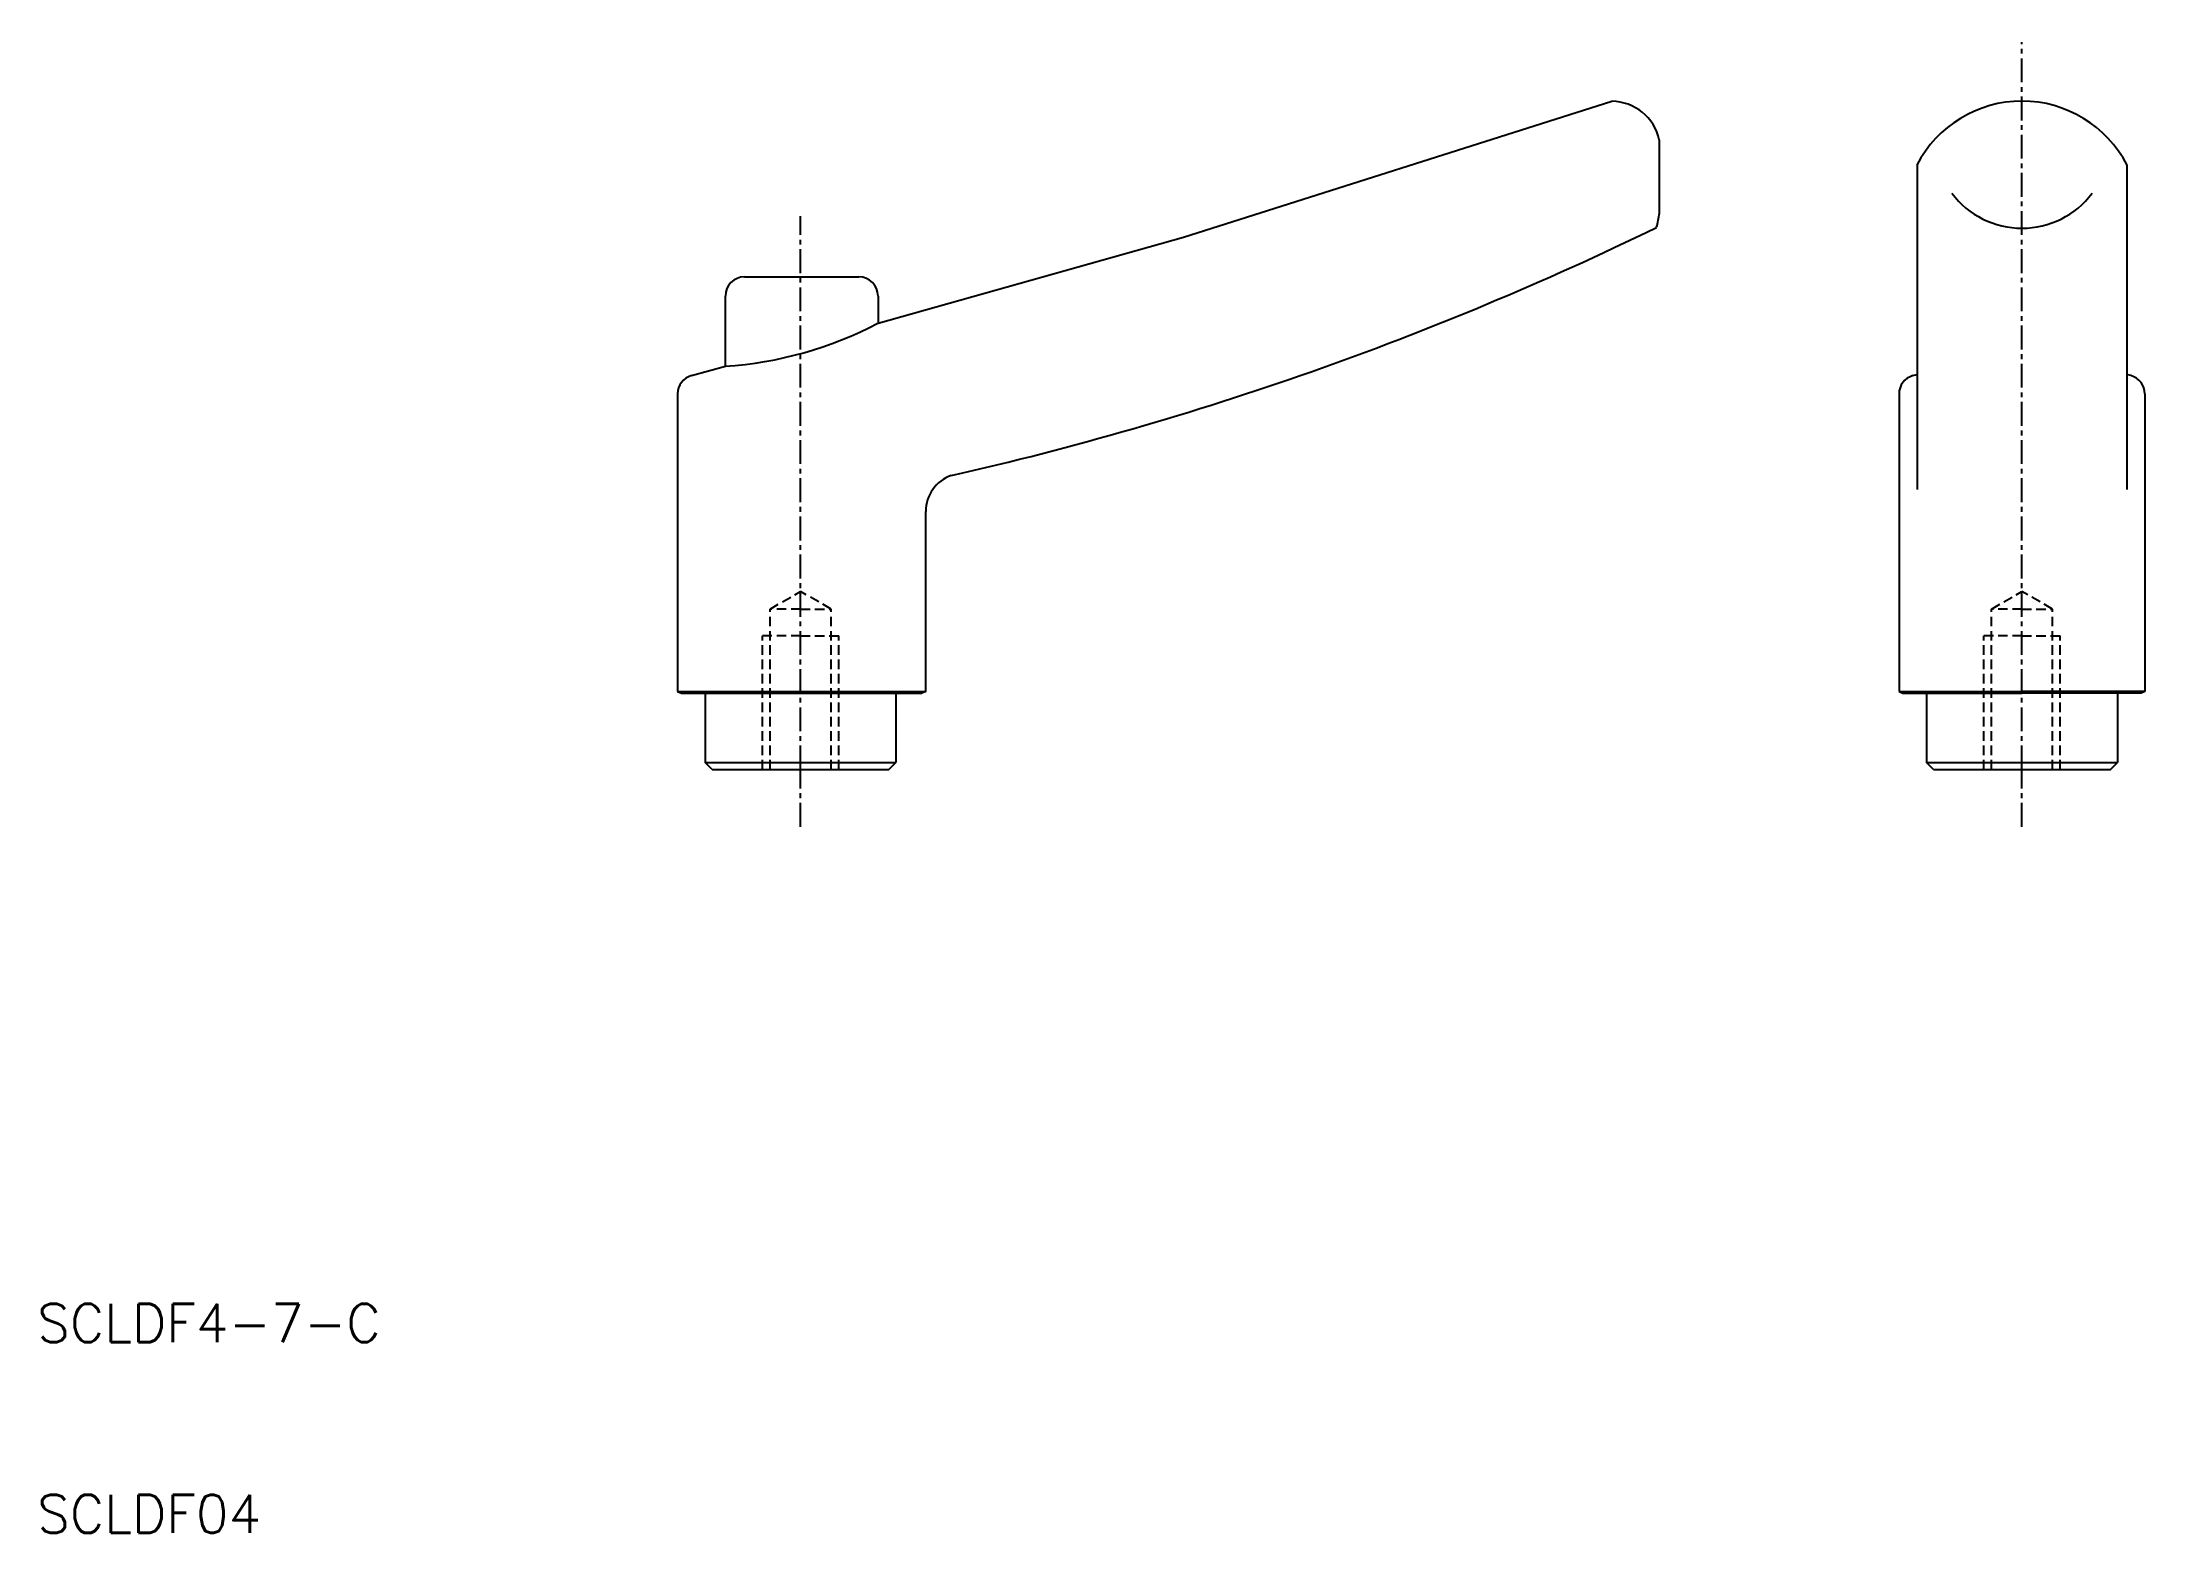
# Model space of a CAD drawing. Extents: x 10 to 120, y 10 to 88.
import ezdxf

# ---------------------------------------------------------------- set-up
doc = ezdxf.new("R2010")
doc.units = 0
doc.linetypes.add('CENTER', pattern=[2, 1.25, -0.25, 0.25, -0.25])
doc.linetypes.add('DASHED', pattern=[0.75, 0.5, -0.25])
doc.layers.get('0').update_dxf_attribs({"linetype": 'CONTINUOUS'})
doc.layers.add('CENTER', color=1, linetype='CENTER')
doc.styles.get("Standard").update_dxf_attribs({"font": 'txt.shx', "bigfont": 'extfont.shx'})

msp = doc.modelspace()

# ---------------------------------------------------------------- linework, layer by layer
at = {"color": 7, "linetype": 'CONTINUOUS'}
for p, q in [((70.06, 77.89), (92.51, 85)), ((95, 79.14), (95, 82.99)), ((108.5, 81.65), (108.5, 70.69)), ((119.5, 81.65), (119.5, 70.69)), ((54.06, 73.38), (70.06, 77.89)), ((47.06, 75.8), (53.06, 75.8)), ((46.06, 71.13), (46.06, 74.8)), ((54.06, 74.8), (54.06, 73.38)), ((44.29, 70.63), (46.06, 71.13)), ((108.29, 70.63), (108.5, 70.69)), ((108.5, 70.69), (108.5, 64.67)), ((119.5, 70.69), (119.5, 64.67)), ((119.71, 70.63), (119.5, 70.69)), ((43.56, 69.67), (43.56, 54.09)), ((107.56, 69.67), (107.56, 54.09)), ((120.44, 69.67), (120.44, 54.09)), ((56.56, 54.09), (56.56, 63.51)), ((43.56, 54.09), (56.56, 54.09)), ((43.56, 54.09), (43.76, 54)), ((43.76, 54), (45, 54)), ((45, 54), (55, 54)), ((45, 54), (45, 50.37)), ((55, 54), (56.36, 54)), ((55, 54), (55, 50.37)), ((56.56, 54.09), (56.36, 54)), ((107.56, 54.09), (114, 54.09)), ((107.56, 54.09), (107.76, 54)), ((107.76, 54), (109, 54)), ((109, 54), (114, 54)), ((109, 54), (109, 50.37)), ((120.44, 54.09), (114, 54.09)), ((119, 54), (114, 54)), ((120.24, 54), (119, 54)), ((119, 54), (119, 50.37)), ((120.44, 54.09), (120.24, 54)), ((45, 50.37), (55, 50.37)), ((45.37, 50), (45, 50.37)), ((45.37, 50), (54.63, 50)), ((54.63, 50), (55, 50.37)), ((109, 50.37), (119, 50.37)), ((109.37, 50), (109, 50.37)), ((109.37, 50), (118.63, 50)), ((118.63, 50), (119, 50.37))]:
    msp.add_line(p, q, dxfattribs=at)
at = {"color": 3, "linetype": 'DASHED'}
for p, q in [((48.4, 58.4), (50, 59.32)), ((48.4, 50), (48.4, 58.4)), ((50, 58.4), (48.4, 58.4)), ((51.6, 58.4), (50, 59.32)), ((50, 58.4), (51.6, 58.4)), ((51.6, 50), (51.6, 58.4)), ((112.4, 58.4), (114, 59.32)), ((112.4, 50), (112.4, 58.4)), ((114, 58.4), (112.4, 58.4)), ((115.6, 58.4), (114, 59.32)), ((114, 58.4), (115.6, 58.4)), ((115.6, 50), (115.6, 58.4)), ((48, 50), (48, 57)), ((50, 57), (48, 57)), ((50, 57), (52, 57)), ((52, 50), (52, 57)), ((112, 50), (112, 57)), ((114, 57), (112, 57)), ((114, 57), (116, 57)), ((116, 50), (116, 57))]:
    msp.add_line(p, q, dxfattribs=at)
at = {"color": 7, "linetype": 'CONTINUOUS'}
for centre, radius, start, end in [((92.48, 82.42), 2.58, 12.6317, 89.2795), ((114, 78.81), 6.2, 27.3186, 152.6814), ((114, 82.95), 4.6, 216.9899, 323.0101), ((19.91, 232.43), 171.3, 282.8123, 295.9457), ((89.06, 79.95), 6, 345.017, 352.2759), ((47.06, 74.8), 1, 90, 180), ((53.06, 74.8), 1, 0, 90), ((44.83, 90.81), 19.72, 273.5609, 297.8886), ((44.56, 69.67), 1, 105.7247, 180), ((108.56, 69.67), 1, 105.7247, 180), ((119.44, 69.67), 1, 0, 74.2753), ((58.56, 63.51), 2, 109.379, 180)]:
    msp.add_arc(centre, radius, start, end, dxfattribs=at)
at = {"layer": 'CENTER', "color": 1, "linetype": 'CENTER'}
for p, q in [((114, 50), (114, 88.1)), ((50, 50), (50, 78.99)), ((50, 47), (50, 50)), ((114, 47), (114, 50))]:
    msp.add_line(p, q, dxfattribs=at)

# ---------------------------------------------------------------- texts
at = {"color": 7, "linetype": 'CONTINUOUS'}
for s, p in [('SCLDF4-7-C', (10, 20)), ('SCLDF04', (10, 10))]:
    msp.add_text(s, height=2, dxfattribs=at).set_placement(p)

doc.saveas('drawing.dxf')
